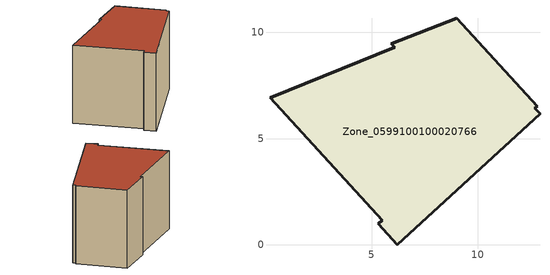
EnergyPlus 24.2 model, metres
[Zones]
Zone_0599100100020766
 floor ground (C_G): 9,10.67 12.79,6.53 12.68,6.43 12.93,6.16 6.21,0 5.31,0.99 5.5,1.16 0.21,6.92 6.09,9.31 5.93,9.47 z3.42
 wall outside (C_F): 5.31,0.99 6.21,0 12.93,6.16 12.68,6.43 12.79,6.53 9,10.67 5.93,9.47 6.09,9.31 0.21,6.92 5.5,1.16 5.31,0.99 z3.42:13.12
 roof outside (C_R): 12.79,6.53 9,10.67 5.93,9.47 6.09,9.31 0.21,6.92 5.5,1.16 5.31,0.99 6.21,0 12.93,6.16 12.68,6.43 z13.12
[BUILDING]
Pand.0599100100020766: North Axis=0; Terrain=City; Loads Convergence Tolerance Value=0.04; Temperature Convergence Tolerance Value=0.4; Solar Distribution=FullExterior; Maximum Number of Warmup Days=25; Minimum Number of Warmup Days=1
[Site:Location]
Rotterdam.The.Hague.AP_ZH_NLD Design_Conditions: Latitude=51.96; Longitude=4.45; Time Zone=1; Elevation=-4.5
[SITE:GROUNDTEMPERATURE:BUILDINGSURFACE]
18, 18, 18, 18, 18, 18, 18, 18, 18, 18, 18, 18
[MATERIAL] Thermal Absorptance=0.9; Solar Absorptance=0.7; Visible Absorptance=0.7
Name | Roughness | Thickness | Conductivity | Density | Specific Heat
G.TI.2015-2018 | MediumSmooth | 0.15 | 0.0428571 | 540 | 1210
F.TI.2015-2018 | Rough | 0.3 | 0.0666667 | 1920 | 840
R.TI.2015-2018 | MediumRough | 0.2 | 0.0333333 | 1500 | 1000
[CONSTRUCTION]
C_G: G.TI.2015-2018
C_F: F.TI.2015-2018
C_R: R.TI.2015-2018
[ZONE]
Zone_0599100100020766: Type=1; Multiplier=1; Ceiling Height=Autocalculate; Volume=Autocalculate; Floor Area=autocalculate; Part of Total Floor Area=Yes
[ZONEINFILTRATION:DESIGNFLOWRATE]
Infil_Zone_0599100100020766: Zone or ZoneList or Space or SpaceList=Zone_0599100100020766; Schedule=AlwaysOn; Design Flow Rate Calculation Method=Flow/Area; Flow Rate per Floor Area=0.0015; Constant Term Coefficient=1; Temperature Term Coefficient=0; Velocity Term Coefficient=0; Velocity Squared Term Coefficient=0
[HVACTEMPLATE:ZONE:IDEALLOADSAIRSYSTEM]
Zone_0599100100020766: Maximum Heating Supply Air Temperature=50; Minimum Cooling Supply Air Temperature=13; Maximum Heating Supply Air Humidity Ratio=0.0156; Minimum Cooling Supply Air Humidity Ratio=0.0077; Heating Limit=NoLimit; Cooling Limit=NoLimit; Dehumidification Control Type=ConstantSensibleHeatRatio; Cooling Sensible Heat Ratio=0.7; Dehumidification Setpoint=60; Humidification Control Type=None; Humidification Setpoint=30; Outdoor Air Method=None; Outdoor Air Flow Rate per Person=0.00944; Outdoor Air Flow Rate per Zone Floor Area=0; Outdoor Air Flow Rate per Zone=0; Demand Controlled Ventilation Type=None; Outdoor Air Economizer Type=NoEconomizer; Heat Recovery Type=None; Sensible Heat Recovery Effectiveness=0.7; Latent Heat Recovery Effectiveness=0.65
[ZONECONTROL:THERMOSTAT]
ThermostatControl_Zone_0599100100020766: Zone or ZoneList=Zone_0599100100020766; Control Type Schedule=DualSetpointControlType; Control 1=Thermostat_Zone_0599100100020766; Temperature Difference Between Cutout And Setpoint=0
[THERMOSTATSETPOINT:DUALSETPOINT]
Thermostat_Zone_0599100100020766: Heating Setpoint Temperature Schedule=HeatingSetpoint_Zone_0599100100020766; Cooling Setpoint Temperature Schedule=CoolingSetpoint_Zone_0599100100020766
[SCHEDULE:COMPACT]
HeatingSetpoint_Zone_0599100100020766: Through: 12/31, For: AllDays, Until: 24:00, 21
CoolingSetpoint_Zone_0599100100020766: Through: 12/31, For: AllDays, Until: 24:00, 24
DualSetpointControlType: Through: 12/31, For: AllDays, Until: 24:00, 4
AlwaysOn: Through: 12/31, For: AllDays, Until: 24:00, 1
